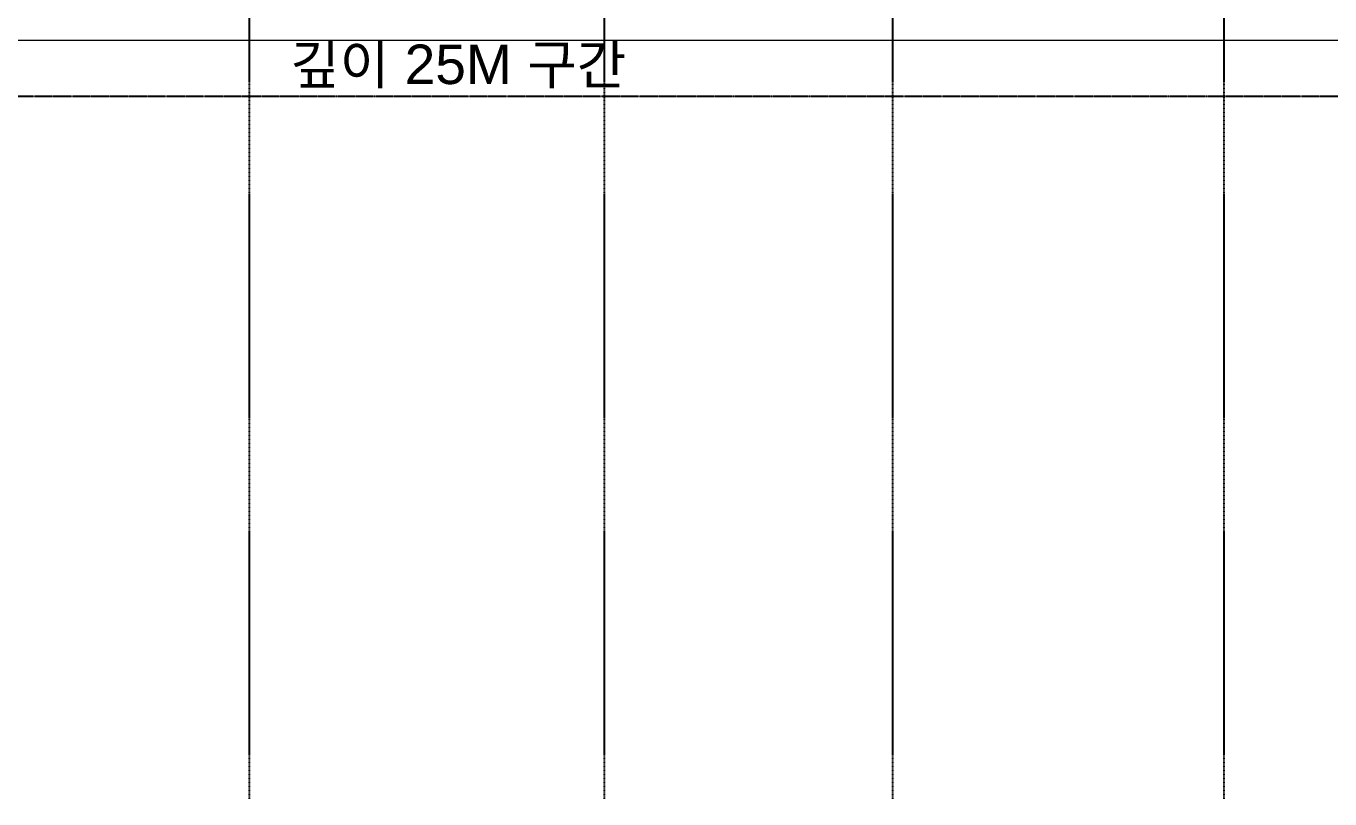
# Model space of a CAD drawing. Header units: millimetres. Extents: x -20379 to 476967, y -520228 to 220376.
# Drawn here: x 305094 to 338132, y -520228 to -500660 of the extents above; entities that cross this region are included whole.
import ezdxf
from ezdxf.enums import TextEntityAlignment as Align

# ---------------------------------------------------------------- set-up
doc = ezdxf.new("R2010")
doc.units = ezdxf.units.MM
doc.header["$MEASUREMENT"] = 0
doc.linetypes.add('$0$X-GRID_B3~B1$0$CENTER2', pattern=[1.125, 0.75, -0.125, 0.125, -0.125])
doc.linetypes.add('$0$X-SITE$0$ACAD_ISO05W100', pattern=[33, 24, -3, 0, -3, 0, -3])
doc.layers.get('Defpoints').update_dxf_attribs({"color": 145, "lineweight": 9})
doc.layers.add('$0$NDC_S_HATCH MATERIAL', color=8, linetype='Continuous', lineweight=9)
doc.layers.add('$0$X-GRID_B3~B1$0$A-CEN1', color=1, linetype='$0$X-GRID_B3~B1$0$CENTER2')
doc.layers.add('$0$X-SITE$0$A-SITE', color=2, linetype='$0$X-SITE$0$ACAD_ISO05W100')
doc.styles.add('$0$X-DIAPHGRAM Wall PLAN$0$Standard', font='arial.ttf')
doc.styles.add('$0$X-GRID_B3~B1$0$Heerim', font='', dxfattribs={"width": 0.8})
doc.styles.get('$0$X-GRID_B3~B1$0$Heerim').set_extended_font_data('Dotum')

# ---------------------------------------------------------------- blocks, each defined once
blk = doc.blocks.new('$0$258')
at = {"layer": '$0$X-GRID_B3~B1$0$A-CEN1', "ltscale": 10}
for p, q in [((409047, -71986), (409047, -206938)), ((418047, -71986), (418047, -206938)), ((425347, -71986), (425347, -206938)), ((433747, -71986), (433747, -206938))]:
    blk.add_line(p, q, dxfattribs=at)
at = {"layer": '$0$X-SITE$0$A-SITE'}
blk.add_line((333529, -189152), (556392, -189128), dxfattribs=at)
at = {"layer": 'Defpoints'}
blk.add_line((489239, -187738), (339454, -187738), dxfattribs=at)
at = {"style": '$0$X-GRID_B3~B1$0$Heerim', "width": 0.8}
for p in [(336345, -75064), (371545, -75064), (419545, -75064), (470745, -75064), (553745, -75064)]:
    blk.add_attdef('NO', text='', height=1000, dxfattribs=at).set_placement(p, align=Align.MIDDLE_CENTER)
for p in [(573015, -105332), (573015, -115032), (573015, -121932), (573015, -130632), (573015, -139932)]:
    blk.add_attdef('NO', text='', height=1000, rotation=90, dxfattribs=at).set_placement(p, align=Align.MIDDLE_CENTER)
at = {"layer": 'Defpoints', "style": '$0$X-DIAPHGRAM Wall PLAN$0$Standard'}
blk.add_text('\\M+3B1ED\\M+3C0CC 25M \\M+3B1B8\\M+3B0A3', height=1000, dxfattribs=at).set_placement((414347, -187838), align=Align.TOP_CENTER)

msp = doc.modelspace()

# ---------------------------------------------------------------- block references
at = {"layer": '$0$NDC_S_HATCH MATERIAL'}
msp.add_blockref('$0$258', (-98302, -313290), dxfattribs=at)

doc.saveas('drawing.dxf')
